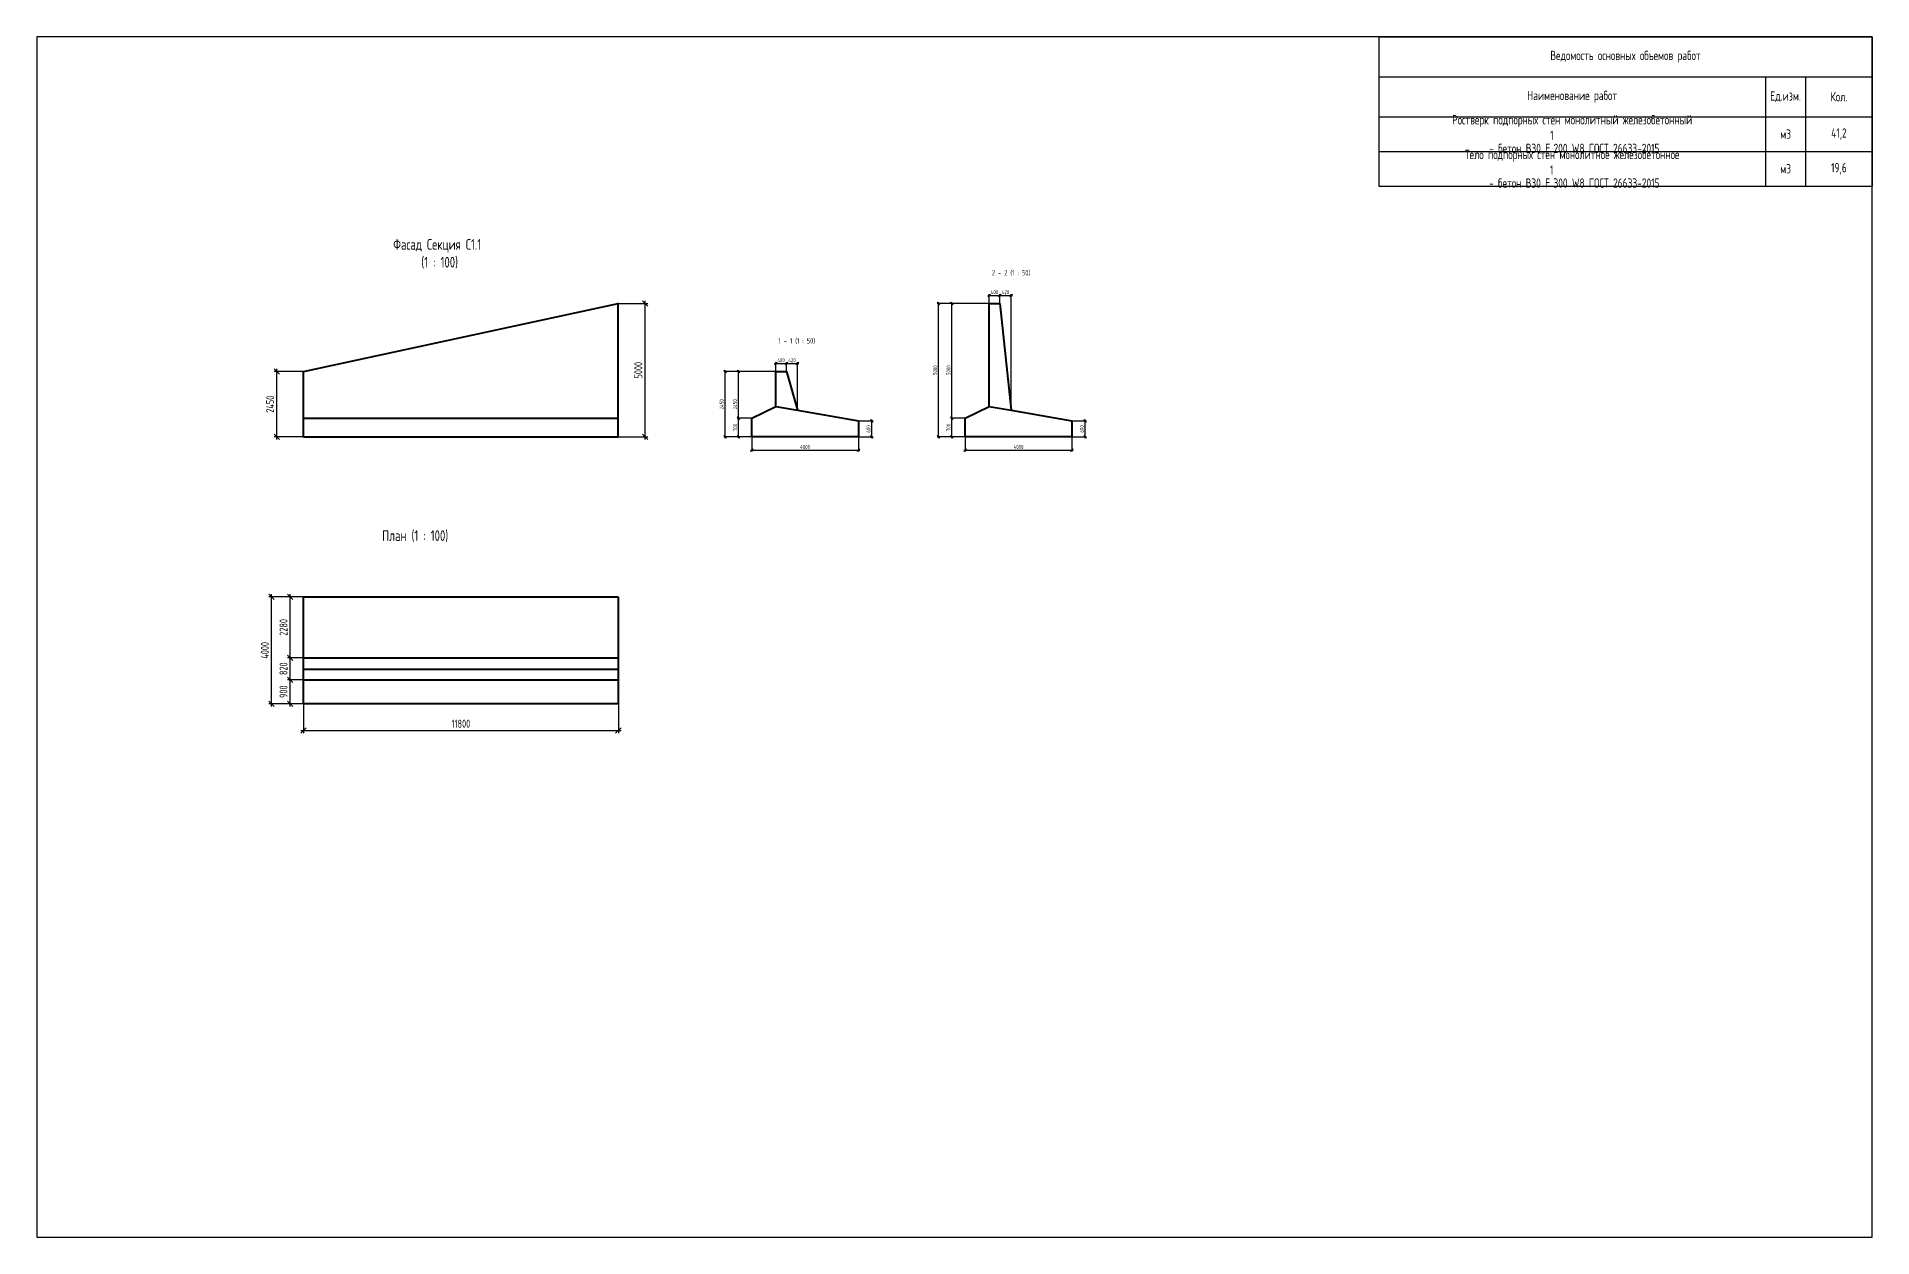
# Model space of a CAD drawing. Header units: millimetres. Extents: x -5073 to 941857, y -2035460 to 62336.
# Drawn here: x 703057 to 771857, y -30000 to 15000 of the extents above; entities that cross this region are included whole.
import ezdxf
from ezdxf.enums import TextEntityAlignment as Align

# ---------------------------------------------------------------- set-up
doc = ezdxf.new("R2010")
doc.units = ezdxf.units.MM
doc.layers.add('Contur', color=40, linetype='Continuous', lineweight=40)
doc.layers.add('Notes', color=1, linetype='Continuous', plot=False)
for name, color, linetype in [('Size', 142, 'Continuous'), ('T_Border', 9, 'Continuous'), ('Text_B', 11, 'Continuous')]:
    doc.layers.add(name, color=color, linetype=linetype)
doc.styles.add('RS 0.7', font='romans.shx', dxfattribs={"width": 0.7})
doc.styles.add('RS0.7', font='romans.shx', dxfattribs={"width": 0.7})
doc.dimstyles.new('LIN100', dxfattribs={"dimscale": 100, "dimtxt": 3, "dimasz": 2, "dimexe": 1, "dimexo": 0, "dimgap": 1, "dimtad": 1, "dimdec": 1, "dimrnd": 1, "dimzin": 9, "dimdsep": 46, "dimtxsty": 'RS0.7', "dimblk1": 'OBLIQUE', "dimblk2": 'OBLIQUE', "dimsah": 1, "dimcen": 2, "dimdle": 1, "dimclrd": 256, "dimclre": 256, "dimclrt": 7, "dimazin": 2, "dimtfac": 2.5, "dimtdec": 1, "dimtmove": 0, "dimatfit": 3, "dimfxl": 1, "dimtolj": 1, "dimtzin": 12, "dimlwd": -1, "dimlwe": -1, "dimarcsym": 0})
doc.dimstyles.new('LIN50', dxfattribs={"dimscale": 50, "dimtxt": 3, "dimasz": 2, "dimexe": 1, "dimexo": 0, "dimgap": 1, "dimtad": 1, "dimdec": 1, "dimrnd": 1, "dimzin": 9, "dimdsep": 46, "dimtxsty": 'RS0.7', "dimblk1": 'OBLIQUE', "dimblk2": 'OBLIQUE', "dimsah": 1, "dimcen": 2, "dimdle": 1, "dimclrd": 256, "dimclre": 256, "dimclrt": 7, "dimazin": 2, "dimtfac": 2.5, "dimtdec": 1, "dimtmove": 0, "dimatfit": 3, "dimfxl": 1, "dimtolj": 1, "dimtzin": 12, "dimlwd": -1, "dimlwe": -1, "dimarcsym": 0})

# ---------------------------------------------------------------- blocks, each defined once
blk = doc.blocks.new('_Oblique')
at = {"color": 0, "lineweight": -2}
blk.add_line((-0.5, -0.5), (0.5, 0.5), dxfattribs=at)
blk = doc.blocks.new('*D499')
at = {"layer": 'Defpoints', "color": 0, "transparency": 16777216}
for p in [(712057, 2450), (713057, 2450), (713057, 0)]:
    blk.add_point(p, dxfattribs=at)
at = {"layer": 'Size', "transparency": 16777216}
for p, q in [((713057, 2450), (711957, 2450)), ((712057, -100), (712057, 2550)), ((713057, 0), (711957, 0))]:
    blk.add_line(p, q, dxfattribs=at)
at = {"layer": 'Size', "transparency": 16777216, "xscale": 200, "yscale": 200, "zscale": 200}
for p, rotation in [((712057, 2450), 90), ((712057, 0), 270)]:
    blk.add_blockref('_Oblique', p, dxfattribs=dict(at, rotation=rotation))
at = {"layer": 'Size', "color": 7, "transparency": 16777216, "insert": (711807, 1225), "char_height": 300, "attachment_point": 5, "rotation": 90, "style": 'RS0.7'}
blk.add_mtext('\\A1;2450', dxfattribs=at)
blk = doc.blocks.new('*D500')
at = {"layer": 'Defpoints', "color": 0, "transparency": 16777216}
for p in [(724857, 5000), (725857, 5000), (724857, 0)]:
    blk.add_point(p, dxfattribs=at)
at = {"layer": 'Size', "transparency": 16777216}
for p, q in [((724857, 5000), (725957, 5000)), ((725857, -100), (725857, 5100)), ((724857, 0), (725957, 0))]:
    blk.add_line(p, q, dxfattribs=at)
at = {"layer": 'Size', "transparency": 16777216, "xscale": 200, "yscale": 200, "zscale": 200}
for p, rotation in [((725857, 5000), 90), ((725857, 0), 270)]:
    blk.add_blockref('_Oblique', p, dxfattribs=dict(at, rotation=rotation))
at = {"layer": 'Size', "color": 7, "transparency": 16777216, "insert": (725607, 2500), "char_height": 300, "attachment_point": 5, "rotation": 90, "style": 'RS0.7'}
blk.add_mtext('\\A1;5000', dxfattribs=at)
blk = doc.blocks.new('*D501')
at = {"layer": 'Defpoints', "color": 0, "transparency": 16777216}
for p in [(713057, -10000), (724857, -10000), (724857, -11000)]:
    blk.add_point(p, dxfattribs=at)
at = {"layer": 'Size', "transparency": 16777216}
for p, q in [((713057, -10000), (713057, -11100)), ((724857, -10000), (724857, -11100)), ((712957, -11000), (724957, -11000))]:
    blk.add_line(p, q, dxfattribs=at)
at = {"layer": 'Size', "transparency": 16777216, "xscale": 200, "yscale": 200, "zscale": 200, "rotation": 180}
blk.add_blockref('_Oblique', (713057, -11000), dxfattribs=at)
at = {"layer": 'Size', "transparency": 16777216, "xscale": 200, "yscale": 200, "zscale": 200}
blk.add_blockref('_Oblique', (724857, -11000), dxfattribs=at)
at = {"layer": 'Size', "color": 7, "transparency": 16777216, "insert": (718957, -10750), "char_height": 300, "attachment_point": 5, "style": 'RS0.7'}
blk.add_mtext('\\A1;11800', dxfattribs=at)
blk = doc.blocks.new('*D502')
at = {"layer": 'Defpoints', "color": 0, "transparency": 16777216}
for p in [(711857, -6000), (713057, -6000), (713057, -10000)]:
    blk.add_point(p, dxfattribs=at)
at = {"layer": 'Size', "transparency": 16777216}
for p, q in [((713057, -6000), (711757, -6000)), ((711857, -10100), (711857, -5900)), ((713057, -10000), (711757, -10000))]:
    blk.add_line(p, q, dxfattribs=at)
at = {"layer": 'Size', "transparency": 16777216, "xscale": 200, "yscale": 200, "zscale": 200}
for p, rotation in [((711857, -6000), 90), ((711857, -10000), 270)]:
    blk.add_blockref('_Oblique', p, dxfattribs=dict(at, rotation=rotation))
at = {"layer": 'Size', "color": 7, "transparency": 16777216, "insert": (711607, -8000), "char_height": 300, "attachment_point": 5, "rotation": 90, "style": 'RS0.7'}
blk.add_mtext('\\A1;4000', dxfattribs=at)
blk = doc.blocks.new('*D503')
at = {"layer": 'Defpoints', "color": 0, "transparency": 16777216}
for p in [(712557, -9100), (713057, -9100), (713057, -10000)]:
    blk.add_point(p, dxfattribs=at)
at = {"layer": 'Size', "transparency": 16777216}
for p, q in [((713057, -9100), (712457, -9100)), ((712557, -10100), (712557, -9000)), ((713057, -10000), (712457, -10000))]:
    blk.add_line(p, q, dxfattribs=at)
at = {"layer": 'Size', "transparency": 16777216, "xscale": 200, "yscale": 200, "zscale": 200}
for p, rotation in [((712557, -9100), 90), ((712557, -10000), 270)]:
    blk.add_blockref('_Oblique', p, dxfattribs=dict(at, rotation=rotation))
at = {"layer": 'Size', "color": 7, "transparency": 16777216, "insert": (712307, -9550), "char_height": 300, "attachment_point": 5, "rotation": 90, "style": 'RS0.7'}
blk.add_mtext('\\A1;900', dxfattribs=at)
blk = doc.blocks.new('*D504')
at = {"layer": 'Defpoints', "color": 0, "transparency": 16777216}
for p in [(712557, -8280), (713057, -8280), (713057, -9100)]:
    blk.add_point(p, dxfattribs=at)
at = {"layer": 'Size', "transparency": 16777216}
for p, q in [((712557, -9200), (712557, -8180)), ((713057, -8280), (712457, -8280)), ((713057, -9100), (712457, -9100))]:
    blk.add_line(p, q, dxfattribs=at)
at = {"layer": 'Size', "transparency": 16777216, "xscale": 200, "yscale": 200, "zscale": 200}
for p, rotation in [((712557, -8280), 90), ((712557, -9100), 270)]:
    blk.add_blockref('_Oblique', p, dxfattribs=dict(at, rotation=rotation))
at = {"layer": 'Size', "color": 7, "transparency": 16777216, "insert": (712307, -8690), "char_height": 300, "attachment_point": 5, "rotation": 90, "style": 'RS0.7'}
blk.add_mtext('\\A1;820', dxfattribs=at)
blk = doc.blocks.new('*D505')
at = {"layer": 'Defpoints', "color": 0, "transparency": 16777216}
for p in [(712557, -6000), (713057, -6000), (713057, -8280)]:
    blk.add_point(p, dxfattribs=at)
at = {"layer": 'Size', "transparency": 16777216}
for p, q in [((713057, -6000), (712457, -6000)), ((712557, -8380), (712557, -5900)), ((713057, -8280), (712457, -8280))]:
    blk.add_line(p, q, dxfattribs=at)
at = {"layer": 'Size', "transparency": 16777216, "xscale": 200, "yscale": 200, "zscale": 200}
for p, rotation in [((712557, -6000), 90), ((712557, -8280), 270)]:
    blk.add_blockref('_Oblique', p, dxfattribs=dict(at, rotation=rotation))
at = {"layer": 'Size', "color": 7, "transparency": 16777216, "insert": (712307, -7140), "char_height": 300, "attachment_point": 5, "rotation": 90, "style": 'RS0.7'}
blk.add_mtext('\\A1;2280', dxfattribs=at)
blk = doc.blocks.new('*D506')
at = {"layer": 'Defpoints', "color": 0, "transparency": 16777216}
for p in [(729357, 2450), (730757, 2450), (729857, 0)]:
    blk.add_point(p, dxfattribs=at)
at = {"layer": 'Size', "transparency": 16777216}
for p, q in [((730757, 2450), (729307, 2450)), ((729357, -50), (729357, 2500)), ((729857, 0), (729307, 0))]:
    blk.add_line(p, q, dxfattribs=at)
at = {"layer": 'Size', "transparency": 16777216, "xscale": 100, "yscale": 100, "zscale": 100}
for p, rotation in [((729357, 2450), 90), ((729357, 0), 270)]:
    blk.add_blockref('_Oblique', p, dxfattribs=dict(at, rotation=rotation))
at = {"layer": 'Size', "color": 7, "transparency": 16777216, "insert": (729232, 1225), "char_height": 150, "attachment_point": 5, "rotation": 90, "style": 'RS0.7'}
blk.add_mtext('\\A1;2450', dxfattribs=at)
blk = doc.blocks.new('*D507')
at = {"layer": 'Defpoints', "color": 0, "transparency": 16777216}
for p in [(729857, 0), (733857, 0), (733857, -500)]:
    blk.add_point(p, dxfattribs=at)
at = {"layer": 'Size', "transparency": 16777216}
for p, q in [((729857, 0), (729857, -550)), ((733857, 0), (733857, -550)), ((729807, -500), (733907, -500))]:
    blk.add_line(p, q, dxfattribs=at)
at = {"layer": 'Size', "transparency": 16777216, "xscale": 100, "yscale": 100, "zscale": 100, "rotation": 180}
blk.add_blockref('_Oblique', (729857, -500), dxfattribs=at)
at = {"layer": 'Size', "transparency": 16777216, "xscale": 100, "yscale": 100, "zscale": 100}
blk.add_blockref('_Oblique', (733857, -500), dxfattribs=at)
at = {"layer": 'Size', "color": 7, "transparency": 16777216, "insert": (731857, -375), "char_height": 150, "attachment_point": 5, "style": 'RS0.7'}
blk.add_mtext('\\A1;4000', dxfattribs=at)
blk = doc.blocks.new('*D508')
at = {"layer": 'Defpoints', "color": 0, "transparency": 16777216}
for p in [(737357, 5000), (738757, 5000), (737857, 0)]:
    blk.add_point(p, dxfattribs=at)
at = {"layer": 'Size', "transparency": 16777216}
for p, q in [((738757, 5000), (737307, 5000)), ((737357, -50), (737357, 5050)), ((737857, 0), (737307, 0))]:
    blk.add_line(p, q, dxfattribs=at)
at = {"layer": 'Size', "transparency": 16777216, "xscale": 100, "yscale": 100, "zscale": 100}
for p, rotation in [((737357, 5000), 90), ((737357, 0), 270)]:
    blk.add_blockref('_Oblique', p, dxfattribs=dict(at, rotation=rotation))
at = {"layer": 'Size', "color": 7, "transparency": 16777216, "insert": (737232, 2500), "char_height": 150, "attachment_point": 5, "rotation": 90, "style": 'RS0.7'}
blk.add_mtext('\\A1;5000', dxfattribs=at)
blk = doc.blocks.new('*D509')
at = {"layer": 'Defpoints', "color": 0, "transparency": 16777216}
for p in [(728857, 2450), (730757, 2450), (729857, 0)]:
    blk.add_point(p, dxfattribs=at)
at = {"layer": 'Size', "transparency": 16777216}
for p, q in [((730757, 2450), (728807, 2450)), ((728857, -50), (728857, 2500)), ((729857, 0), (728807, 0))]:
    blk.add_line(p, q, dxfattribs=at)
at = {"layer": 'Size', "transparency": 16777216, "xscale": 100, "yscale": 100, "zscale": 100}
for p, rotation in [((728857, 2450), 90), ((728857, 0), 270)]:
    blk.add_blockref('_Oblique', p, dxfattribs=dict(at, rotation=rotation))
at = {"layer": 'Size', "color": 7, "transparency": 16777216, "insert": (728732, 1225), "char_height": 150, "attachment_point": 5, "rotation": 90, "style": 'RS0.7'}
blk.add_mtext('\\A1;2450', dxfattribs=at)
blk = doc.blocks.new('*D510')
at = {"layer": 'Defpoints', "color": 0, "transparency": 16777216}
for p in [(729357, 700), (729857, 700), (729857, 0)]:
    blk.add_point(p, dxfattribs=at)
at = {"layer": 'Size', "transparency": 16777216}
for p, q in [((729857, 700), (729307, 700)), ((729357, -50), (729357, 750)), ((729857, 0), (729307, 0))]:
    blk.add_line(p, q, dxfattribs=at)
at = {"layer": 'Size', "transparency": 16777216, "xscale": 100, "yscale": 100, "zscale": 100}
for p, rotation in [((729357, 700), 90), ((729357, 0), 270)]:
    blk.add_blockref('_Oblique', p, dxfattribs=dict(at, rotation=rotation))
at = {"layer": 'Size', "color": 7, "transparency": 16777216, "insert": (729232, 350), "char_height": 150, "attachment_point": 5, "rotation": 90, "style": 'RS0.7'}
blk.add_mtext('\\A1;700', dxfattribs=at)
blk = doc.blocks.new('*D511')
at = {"layer": 'Defpoints', "color": 0, "transparency": 16777216}
for p in [(730757, 2450), (731157, 2750), (731157, 2450)]:
    blk.add_point(p, dxfattribs=at)
at = {"layer": 'Size', "transparency": 16777216}
for p, q in [((730757, 2450), (730757, 2800)), ((731157, 2450), (731157, 2800)), ((730707, 2750), (731207, 2750))]:
    blk.add_line(p, q, dxfattribs=at)
at = {"layer": 'Size', "transparency": 16777216, "xscale": 100, "yscale": 100, "zscale": 100, "rotation": 180}
blk.add_blockref('_Oblique', (730757, 2750), dxfattribs=at)
at = {"layer": 'Size', "transparency": 16777216, "xscale": 100, "yscale": 100, "zscale": 100}
blk.add_blockref('_Oblique', (731157, 2750), dxfattribs=at)
at = {"layer": 'Size', "color": 7, "transparency": 16777216, "insert": (730957, 2875), "char_height": 150, "attachment_point": 5, "style": 'RS0.7'}
blk.add_mtext('\\A1;400', dxfattribs=at)
blk = doc.blocks.new('*D512')
at = {"layer": 'Defpoints', "color": 0, "transparency": 16777216}
for p in [(731157, 2450), (731577, 2750), (731577, 1000)]:
    blk.add_point(p, dxfattribs=at)
at = {"layer": 'Size', "transparency": 16777216}
for p, q in [((731157, 2450), (731157, 2800)), ((731577, 1000), (731577, 2800)), ((731107, 2750), (731627, 2750))]:
    blk.add_line(p, q, dxfattribs=at)
at = {"layer": 'Size', "transparency": 16777216, "xscale": 100, "yscale": 100, "zscale": 100, "rotation": 180}
blk.add_blockref('_Oblique', (731157, 2750), dxfattribs=at)
at = {"layer": 'Size', "transparency": 16777216, "xscale": 100, "yscale": 100, "zscale": 100}
blk.add_blockref('_Oblique', (731577, 2750), dxfattribs=at)
at = {"layer": 'Size', "color": 7, "transparency": 16777216, "insert": (731367, 2875), "char_height": 150, "attachment_point": 5, "style": 'RS0.7'}
blk.add_mtext('\\A1;420', dxfattribs=at)
blk = doc.blocks.new('*D513')
at = {"layer": 'Defpoints', "color": 0, "transparency": 16777216}
for p in [(733857, 600), (733857, 0), (734357, 600)]:
    blk.add_point(p, dxfattribs=at)
at = {"layer": 'Size', "transparency": 16777216}
for p, q in [((733857, 600), (734407, 600)), ((733857, 0), (734407, 0)), ((734357, -50), (734357, 650))]:
    blk.add_line(p, q, dxfattribs=at)
at = {"layer": 'Size', "transparency": 16777216, "xscale": 100, "yscale": 100, "zscale": 100}
for p, rotation in [((734357, 600), 90), ((734357, 0), 270)]:
    blk.add_blockref('_Oblique', p, dxfattribs=dict(at, rotation=rotation))
at = {"layer": 'Size', "color": 7, "transparency": 16777216, "insert": (734232, 300), "char_height": 150, "attachment_point": 5, "rotation": 90, "style": 'RS0.7'}
blk.add_mtext('\\A1;600', dxfattribs=at)
blk = doc.blocks.new('*D514')
at = {"layer": 'Defpoints', "color": 0, "transparency": 16777216}
for p in [(736857, 5000), (738757, 5000), (737857, 0)]:
    blk.add_point(p, dxfattribs=at)
at = {"layer": 'Size', "transparency": 16777216}
for p, q in [((738757, 5000), (736807, 5000)), ((736857, -50), (736857, 5050)), ((737857, 0), (736807, 0))]:
    blk.add_line(p, q, dxfattribs=at)
at = {"layer": 'Size', "transparency": 16777216, "xscale": 100, "yscale": 100, "zscale": 100}
for p, rotation in [((736857, 5000), 90), ((736857, 0), 270)]:
    blk.add_blockref('_Oblique', p, dxfattribs=dict(at, rotation=rotation))
at = {"layer": 'Size', "color": 7, "transparency": 16777216, "insert": (736732, 2500), "char_height": 150, "attachment_point": 5, "rotation": 90, "style": 'RS0.7'}
blk.add_mtext('\\A1;5000', dxfattribs=at)
blk = doc.blocks.new('*D515')
at = {"layer": 'Defpoints', "color": 0, "transparency": 16777216}
for p in [(737357, 700), (737857, 700), (737857, 0)]:
    blk.add_point(p, dxfattribs=at)
at = {"layer": 'Size', "transparency": 16777216}
for p, q in [((737857, 700), (737307, 700)), ((737357, -50), (737357, 750)), ((737857, 0), (737307, 0))]:
    blk.add_line(p, q, dxfattribs=at)
at = {"layer": 'Size', "transparency": 16777216, "xscale": 100, "yscale": 100, "zscale": 100}
for p, rotation in [((737357, 700), 90), ((737357, 0), 270)]:
    blk.add_blockref('_Oblique', p, dxfattribs=dict(at, rotation=rotation))
at = {"layer": 'Size', "color": 7, "transparency": 16777216, "insert": (737232, 350), "char_height": 150, "attachment_point": 5, "rotation": 90, "style": 'RS0.7'}
blk.add_mtext('\\A1;700', dxfattribs=at)
blk = doc.blocks.new('*D516')
at = {"layer": 'Defpoints', "color": 0, "transparency": 16777216}
for p in [(737857, 0), (741857, 0), (741857, -500)]:
    blk.add_point(p, dxfattribs=at)
at = {"layer": 'Size', "transparency": 16777216}
for p, q in [((737857, 0), (737857, -550)), ((741857, 0), (741857, -550)), ((737807, -500), (741907, -500))]:
    blk.add_line(p, q, dxfattribs=at)
at = {"layer": 'Size', "transparency": 16777216, "xscale": 100, "yscale": 100, "zscale": 100, "rotation": 180}
blk.add_blockref('_Oblique', (737857, -500), dxfattribs=at)
at = {"layer": 'Size', "transparency": 16777216, "xscale": 100, "yscale": 100, "zscale": 100}
blk.add_blockref('_Oblique', (741857, -500), dxfattribs=at)
at = {"layer": 'Size', "color": 7, "transparency": 16777216, "insert": (739857, -375), "char_height": 150, "attachment_point": 5, "style": 'RS0.7'}
blk.add_mtext('\\A1;4000', dxfattribs=at)
blk = doc.blocks.new('*D517')
at = {"layer": 'Defpoints', "color": 0, "transparency": 16777216}
for p in [(738757, 5000), (739157, 5300), (739157, 5000)]:
    blk.add_point(p, dxfattribs=at)
at = {"layer": 'Size', "transparency": 16777216}
for p, q in [((738707, 5300), (739207, 5300)), ((738757, 5000), (738757, 5350)), ((739157, 5000), (739157, 5350))]:
    blk.add_line(p, q, dxfattribs=at)
at = {"layer": 'Size', "transparency": 16777216, "xscale": 100, "yscale": 100, "zscale": 100, "rotation": 180}
blk.add_blockref('_Oblique', (738757, 5300), dxfattribs=at)
at = {"layer": 'Size', "transparency": 16777216, "xscale": 100, "yscale": 100, "zscale": 100}
blk.add_blockref('_Oblique', (739157, 5300), dxfattribs=at)
at = {"layer": 'Size', "color": 7, "transparency": 16777216, "insert": (738957, 5425), "char_height": 150, "attachment_point": 5, "style": 'RS0.7'}
blk.add_mtext('\\A1;400', dxfattribs=at)
blk = doc.blocks.new('*D518')
at = {"layer": 'Defpoints', "color": 0, "transparency": 16777216}
for p in [(739157, 5000), (739577, 5300), (739577, 1000)]:
    blk.add_point(p, dxfattribs=at)
at = {"layer": 'Size', "transparency": 16777216}
for p, q in [((739107, 5300), (739627, 5300)), ((739157, 5000), (739157, 5350)), ((739577, 1000), (739577, 5350))]:
    blk.add_line(p, q, dxfattribs=at)
at = {"layer": 'Size', "transparency": 16777216, "xscale": 100, "yscale": 100, "zscale": 100, "rotation": 180}
blk.add_blockref('_Oblique', (739157, 5300), dxfattribs=at)
at = {"layer": 'Size', "transparency": 16777216, "xscale": 100, "yscale": 100, "zscale": 100}
blk.add_blockref('_Oblique', (739577, 5300), dxfattribs=at)
at = {"layer": 'Size', "color": 7, "transparency": 16777216, "insert": (739367, 5425), "char_height": 150, "attachment_point": 5, "style": 'RS0.7'}
blk.add_mtext('\\A1;420', dxfattribs=at)
blk = doc.blocks.new('*D519')
at = {"layer": 'Defpoints', "color": 0, "transparency": 16777216}
for p in [(741857, 600), (741857, 0), (742357, 600)]:
    blk.add_point(p, dxfattribs=at)
at = {"layer": 'Size', "transparency": 16777216}
for p, q in [((741857, 600), (742407, 600)), ((741857, 0), (742407, 0)), ((742357, -50), (742357, 650))]:
    blk.add_line(p, q, dxfattribs=at)
at = {"layer": 'Size', "transparency": 16777216, "xscale": 100, "yscale": 100, "zscale": 100}
for p, rotation in [((742357, 600), 90), ((742357, 0), 270)]:
    blk.add_blockref('_Oblique', p, dxfattribs=dict(at, rotation=rotation))
at = {"layer": 'Size', "color": 7, "transparency": 16777216, "insert": (742232, 300), "char_height": 150, "attachment_point": 5, "rotation": 90, "style": 'RS0.7'}
blk.add_mtext('\\A1;600', dxfattribs=at)
blk = doc.blocks.new('Otmetka')
at = {"lineweight": 25}
for p, q in [((0, 0), (-10, 0)), ((0, 5), (0, 0)), ((15, 5), (0, 5)), ((0, 0), (5, 0))]:
    blk.add_line(p, q, dxfattribs=at)
blk.add_lwpolyline([(-3, 3), (0, 0), (3, 3)], dxfattribs=at)
at = {"color": 7, "style": 'RS 0.7', "width": 0.7}
blk.add_attdef('+ОТМЕТКА', (2, 7), '', height=3, dxfattribs=at)
at = {"color": 7, "style": 'RS 0.7', "width": 0.7, "flags": 8}
blk.add_attdef('ПРИМЕЧАНИЕ', text='', height=3, dxfattribs=at).set_placement((2, 4), align=Align.TOP_LEFT)
blk = doc.blocks.new('*T520')
at = {"layer": 'T_Border', "color": 0, "linetype": 'ByBlock', "lineweight": -2, "transparency": 16777216}
for p, q in [((0, 0), (18500, 0)), ((0, 0), (0, -5600)), ((18500, 0), (18500, -5600)), ((0, -1500), (18500, -1500)), ((14500, -1500), (14500, -5600)), ((16000, -1500), (16000, -5600)), ((0, -3000), (18500, -3000)), ((0, -4300), (18500, -4300)), ((0, -5600), (18500, -5600))]:
    blk.add_line(p, q, dxfattribs=at)
at = {"layer": 'T_Border', "color": 0, "transparency": 16777216, "char_height": 350, "attachment_point": 5, "style": 'RS0.7'}
for s, insert, width in [('Ведомость основных объемов работ', (9250, -750), 18497), ('Наименование работ', (7250, -2250), 14497), ('Ед.изм.', (15250, -2250), 1497), ('Кол.', (17250, -2250), 2497), ('Ростверк подпорных стен монолитный железобетонный ^J - бетон В30 F{\\S1^ ;}200 W8 ГОСТ 26633-2015', (7250, -3650), 14497), ('41,2', (17250, -3650), 2497), ('м3', (15250, -3650), 1497), ('Тело подпорных стен монолитное железобетонное ^J - бетон В30 F{\\S1^ ;}300 W8 ГОСТ 26633-2015', (7250, -4950), 14497), ('м3', (15250, -4950), 1497), ('19,6', (17250, -4950), 2497)]:
    blk.add_mtext(s, dxfattribs=dict(at, insert=insert, width=width))

msp = doc.modelspace()

# ---------------------------------------------------------------- linework, layer by layer
at = {"layer": 'Contur'}
for p, q in [((713056.97, 2450), (724856.97, 5000)), ((724856.97, 0), (724856.97, 5000)), ((738756.97, 1145), (738756.97, 5000)), ((738756.97, 5000), (739156.97, 5000)), ((739156.97, 5000), (739576.97, 1000)), ((713056.97, 0), (713056.97, 2450)), ((730756.97, 1145), (730756.97, 2450)), ((730756.97, 2450), (731156.97, 2450)), ((731156.97, 2450), (731576.97, 1000)), ((713056.97, 700), (724856.97, 700)), ((729856.97, 700), (730756.97, 1145)), ((729856.97, 0), (729856.97, 700)), ((730756.97, 1145), (731576.97, 1000)), ((731576.97, 1000), (733856.97, 600)), ((737856.97, 700), (738756.97, 1145)), ((737856.97, 0), (737856.97, 700)), ((738756.97, 1145), (739576.97, 1000)), ((739576.97, 1000), (741856.97, 600)), ((713056.97, 0), (724856.97, 0)), ((733856.97, 0), (729856.97, 0)), ((733856.97, 600), (733856.97, 0)), ((741856.97, 0), (737856.97, 0)), ((741856.97, 600), (741856.97, 0)), ((713056.97, -10000), (713056.97, -6000)), ((713056.97, -6000), (724856.97, -6000)), ((724856.97, -6000), (724856.97, -10000)), ((713056.97, -8280), (724856.97, -8280)), ((713056.97, -8700), (724856.97, -8700)), ((713056.97, -9100), (724856.97, -9100)), ((724856.97, -10000), (713056.97, -10000))]:
    msp.add_line(p, q, dxfattribs=at)
at = {"layer": 'Notes'}
for p, q in [((771856.97, 15000), (703056.97, 15000)), ((703056.97, 15000), (703056.97, -30000)), ((771856.97, -30000), (771856.97, 15000)), ((703056.97, -30000), (771856.97, -30000))]:
    msp.add_line(p, q, dxfattribs=at)

# ---------------------------------------------------------------- block references
msp.add_blockref('*T520', (753356.97, 15000))
at = {"layer": 'Size'}
for p, values in [((724856.97, 5000), {'+ОТМЕТКА': '5.000'}), ((713056.97, 2450), {'+ОТМЕТКА': '2.450'}), ((718956.97, 0), {'+ОТМЕТКА': '0.000'})]:
    msp.add_blockref('Otmetka', p, dxfattribs=at).add_auto_attribs(values)

# ---------------------------------------------------------------- texts
at = {"layer": 'Text_B', "style": 'RS0.7'}
for s, insert, char_height, attachment_point in [('Фасад Секция С1.1^J (1 : 100)', (718066.97, 6861.9), 400, 5), ('2 - 2 (1 : 50)', (738856.97, 6250), 200, 1), ('1 - 1 (1 : 50)', (730856.97, 3700), 200, 1), ('План (1 : 100)', (716006.97, -3500), 400, 1)]:
    msp.add_mtext(s, dxfattribs=dict(at, insert=insert, char_height=char_height, attachment_point=attachment_point))

# ---------------------------------------------------------------- dimensions: what is measured, and where the dimension line sits
at = {"layer": 'Size'}
for base, p1, p2, angle, dimstyle, picture, middle in [((739156.97, 5300), (738756.97, 5000), (739156.97, 5000), 180, 'LIN50', '*D517', (738956.97, 5425)), ((739576.97, 5300), (739156.97, 5000), (739576.97, 1000), 180, 'LIN50', '*D518', (739366.97, 5425)), ((725856.97, 5000), (724856.97, 0), (724856.97, 5000), 270, 'LIN100', '*D500', (725606.97, 2500)), ((736856.97, 5000), (737856.97, 0), (738756.97, 5000), 90, 'LIN50', '*D514', (736731.97, 2500)), ((737356.97, 5000), (737856.97, 0), (738756.97, 5000), 90, 'LIN50', '*D508', (737231.97, 2500)), ((731156.97, 2750), (730756.97, 2450), (731156.97, 2450), 180, 'LIN50', '*D511', (730956.97, 2875)), ((731576.97, 2750), (731156.97, 2450), (731576.97, 1000), 180, 'LIN50', '*D512', (731366.97, 2875)), ((712056.97, 2450), (713056.97, 0), (713056.97, 2450), 90, 'LIN100', '*D499', (711806.97, 1225)), ((728856.97, 2450), (729856.97, 0), (730756.97, 2450), 90, 'LIN50', '*D509', (728731.97, 1225)), ((729356.97, 2450), (729856.97, 0), (730756.97, 2450), 90, 'LIN50', '*D506', (729231.97, 1225)), ((729356.97, 700), (729856.97, 0), (729856.97, 700), 90, 'LIN50', '*D510', (729231.97, 350)), ((737356.97, 700), (737856.97, 0), (737856.97, 700), 90, 'LIN50', '*D515', (737231.97, 350)), ((734356.97, 600), (733856.97, 0), (733856.97, 600), 270, 'LIN50', '*D513', (734231.97, 300)), ((742356.97, 600), (741856.97, 0), (741856.97, 600), 270, 'LIN50', '*D519', (742231.97, 300)), ((711856.97, -6000), (713056.97, -10000), (713056.97, -6000), 90, 'LIN100', '*D502', (711606.97, -8000)), ((712556.97, -6000), (713056.97, -8280), (713056.97, -6000), 90, 'LIN100', '*D505', (712306.97, -7140)), ((712556.97, -8280), (713056.97, -9100), (713056.97, -8280), 90, 'LIN100', '*D504', (712306.97, -8690)), ((712556.97, -9100), (713056.97, -10000), (713056.97, -9100), 90, 'LIN100', '*D503', (712306.97, -9550))]:
    dim = msp.add_linear_dim(base=base, p1=p1, p2=p2, angle=angle, dimstyle=dimstyle, dxfattribs=at)
    dim.commit()
    dim.dimension.update_dxf_attribs({"geometry": picture, "text_midpoint": middle})
for base, p1, p2, dimstyle, picture, middle in [((733856.97, -500), (729856.97, 0), (733856.97, 0), 'LIN50', '*D507', (731856.97, -375)), ((741856.97, -500), (737856.97, 0), (741856.97, 0), 'LIN50', '*D516', (739856.97, -375)), ((724856.97, -11000), (713056.97, -10000), (724856.97, -10000), 'LIN100', '*D501', (718956.97, -10750))]:
    dim = msp.add_linear_dim(base=base, p1=p1, p2=p2, dimstyle=dimstyle, dxfattribs=at)
    dim.commit()
    dim.dimension.update_dxf_attribs({"geometry": picture, "text_midpoint": middle})

doc.saveas('drawing.dxf')
